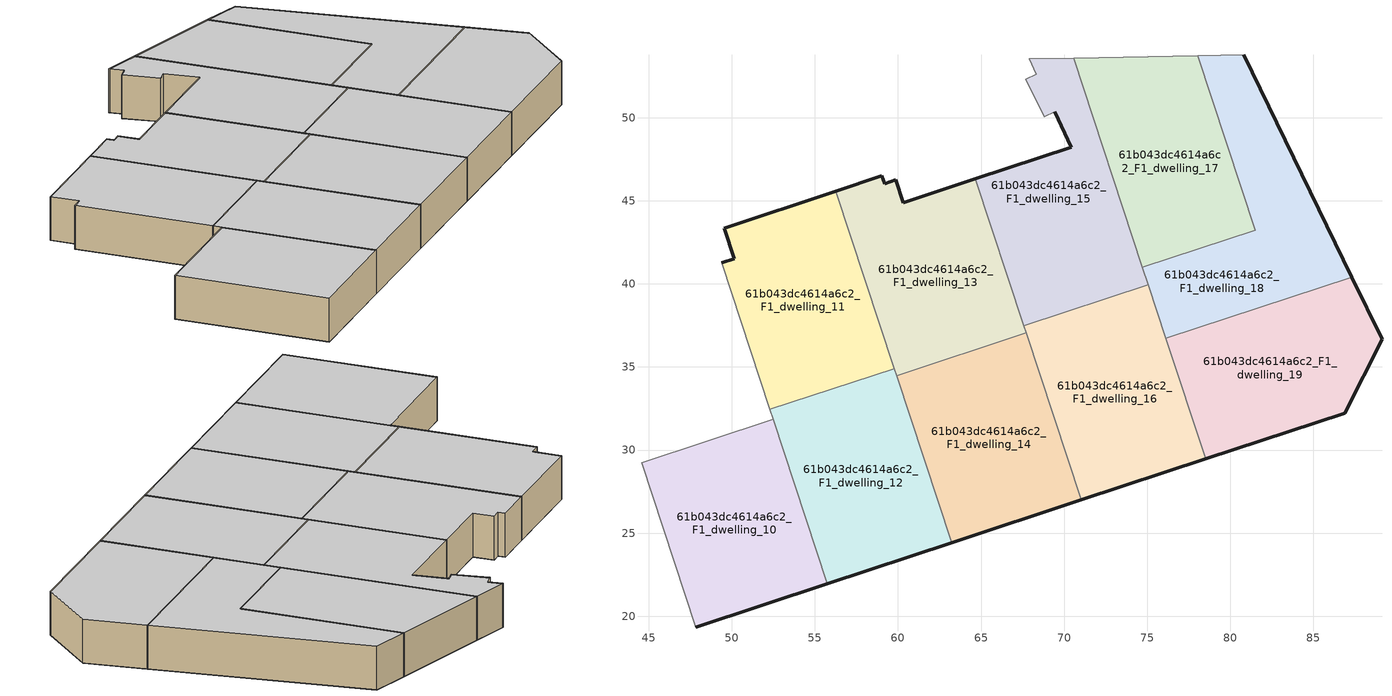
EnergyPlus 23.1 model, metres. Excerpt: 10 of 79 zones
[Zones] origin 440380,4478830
61b043dc4614a6c2_F1_dwelling_10
 floor to 61b043dc4614a6c2_F0_dwelling_10 (EU_floor_Construction): 55.76,21.97 52.5,31.84 44.57,29.23 47.83,19.35 z3
 wall outside (EU_wall_Construction): 55.76,21.97 47.83,19.35 z3:6
 wall to 61b043dc4614a6c2_F1_dwelling_9 (EU_wall_Construction): 44.57,29.23 52.5,31.84 z3:6
 wall to 61b043dc4614a6c2_F1_dwelling_8 (EU_wall_Construction): 47.83,19.35 44.57,29.23 z3:6
 wall to 61b043dc4614a6c2_F1_dwelling_12 (EU_wall_Construction): 52.5,31.84 55.76,21.97 z3:6
 ceiling to 61b043dc4614a6c2_F2_dwelling_10 (EU_floor_Construction): 52.5,31.84 55.76,21.97 47.83,19.35 44.57,29.23 z6
61b043dc4614a6c2_F1_dwelling_11
 floor to 61b043dc4614a6c2_F0_dwelling_11 (EU_floor_Construction): 59.78,34.91 56.26,45.58 49.54,43.34 50.14,41.51 49.4,41.26 52.3,32.44 z3
 wall outside (EU_wall_Construction): 49.4,41.26 50.14,41.51 49.54,43.34 56.26,45.58 z3:6
 wall to 61b043dc4614a6c2_F1_dwelling_12 (EU_wall_Construction): 59.78,34.91 52.3,32.44 z3:6
 wall to 61b043dc4614a6c2_F1_dwelling_13 (EU_wall_Construction): 56.26,45.58 59.78,34.91 z3:6
 wall to 61b043dc4614a6c2_F1_dwelling_9 (EU_wall_Construction): 52.3,32.44 49.4,41.26 z3:6
 ceiling to 61b043dc4614a6c2_F2_dwelling_11 (EU_floor_Construction): 56.26,45.58 59.78,34.91 52.3,32.44 49.4,41.26 50.14,41.51 49.54,43.34 z6
61b043dc4614a6c2_F1_dwelling_12
 floor to 61b043dc4614a6c2_F0_dwelling_12 (EU_floor_Construction): 63.23,24.43 59.78,34.91 52.3,32.44 55.76,21.97 z3
 wall outside (EU_wall_Construction): 63.23,24.43 55.76,21.97 z3:6
 wall to 61b043dc4614a6c2_F1_dwelling_14 (EU_wall_Construction): 59.92,34.48 63.23,24.43 z3:6
 wall to 61b043dc4614a6c2_F1_dwelling_9 (EU_wall_Construction): 52.5,31.85 52.3,32.44 z3:6
 wall to 61b043dc4614a6c2_F1_dwelling_13 (EU_wall_Construction): 59.78,34.91 59.92,34.48 z3:6
 ceiling to 61b043dc4614a6c2_F2_dwelling_12 (EU_floor_Construction): 59.78,34.91 63.23,24.43 55.76,21.97 52.3,32.44 z6
61b043dc4614a6c2_F1_dwelling_13
 floor to 61b043dc4614a6c2_F0_dwelling_13 (EU_floor_Construction): 67.72,37.05 64.66,46.32 60.31,44.89 59.86,46.26 59.22,46.03 59.04,46.5 56.26,45.58 59.92,34.48 z3
 wall outside (EU_wall_Construction): 56.26,45.58 59.04,46.5 59.22,46.03 59.86,46.26 60.31,44.89 64.66,46.32 z3:6
 wall to 61b043dc4614a6c2_F1_dwelling_14 (EU_wall_Construction): 67.72,37.05 59.92,34.48 z3:6
 wall to 61b043dc4614a6c2_F1_dwelling_15 (EU_wall_Construction): 64.66,46.32 67.58,37.47 z3:6
 wall to 61b043dc4614a6c2_F1_dwelling_16 (EU_wall_Construction): 67.58,37.47 67.72,37.05 z3:6
 ceiling to 61b043dc4614a6c2_F2_dwelling_13 (EU_floor_Construction): 64.66,46.32 67.72,37.05 59.92,34.48 56.26,45.58 59.04,46.5 59.22,46.03 59.86,46.26 60.31,44.89 z6
61b043dc4614a6c2_F1_dwelling_14
 floor to 61b043dc4614a6c2_F0_dwelling_14 (EU_floor_Construction): 71.03,27 67.72,37.05 59.92,34.48 63.23,24.43 z3
 wall outside (EU_wall_Construction): 71.03,27 63.23,24.43 z3:6
 wall to 61b043dc4614a6c2_F1_dwelling_16 (EU_wall_Construction): 67.72,37.05 71.03,27 z3:6
 ceiling to 61b043dc4614a6c2_F2_dwelling_14 (EU_floor_Construction): 67.72,37.05 71.03,27 63.23,24.43 59.92,34.48 z6
61b043dc4614a6c2_F1_dwelling_15
 floor to 61b043dc4614a6c2_F0_dwelling_15 (EU_floor_Construction): 75.07,39.93 70.57,53.58 67.9,53.53 68.34,52.61 67.69,52.31 68.81,50.06 69.44,50.37 70.44,48.22 64.66,46.32 67.58,37.47 z3
 wall outside (EU_wall_Construction): 64.66,46.32 70.44,48.22 69.44,50.37 z3:6
 wall adiabatic (EU_wall_Construction): 69.44,50.37 68.81,50.06 67.69,52.31 68.34,52.61 67.9,53.53 70.57,53.58 z3:6
 wall to 61b043dc4614a6c2_F1_dwelling_17 (EU_wall_Construction): 70.57,53.58 74.71,41 z3:6
 wall to 61b043dc4614a6c2_F1_dwelling_16 (EU_wall_Construction): 75.07,39.93 67.58,37.47 z3:6
 wall to 61b043dc4614a6c2_F1_dwelling_18 (EU_wall_Construction): 74.71,41 75.06,39.94 z3:6
 ceiling to 61b043dc4614a6c2_F2_dwelling_15 (EU_floor_Construction): 70.57,53.58 75.07,39.93 67.58,37.47 64.66,46.32 70.44,48.22 69.44,50.37 68.81,50.06 67.69,52.31 68.34,52.61 67.9,53.53 z6
61b043dc4614a6c2_F1_dwelling_16
 floor to 61b043dc4614a6c2_F0_dwelling_16 (EU_floor_Construction): 78.52,29.47 75.07,39.93 67.58,37.47 71.03,27 z3
 wall outside (EU_wall_Construction): 78.52,29.47 71.03,27 z3:6
 wall to 61b043dc4614a6c2_F1_dwelling_19 (EU_wall_Construction): 76.12,36.72 78.51,29.47 z3:6
 wall to 61b043dc4614a6c2_F1_dwelling_18 (EU_wall_Construction): 75.06,39.93 76.12,36.72 z3:6
 ceiling to 61b043dc4614a6c2_F2_dwelling_16 (EU_floor_Construction): 75.07,39.93 78.52,29.47 71.03,27 67.58,37.47 z6
61b043dc4614a6c2_F1_dwelling_17
 floor to 61b043dc4614a6c2_F0_dwelling_17 (EU_floor_Construction): 81.51,43.24 78.05,53.72 70.57,53.58 74.71,41 z3
 wall adiabatic (EU_wall_Construction): 70.57,53.58 78.05,53.72 z3:6
 wall to 61b043dc4614a6c2_F1_dwelling_18 (EU_wall_Construction): 78.05,53.72 81.51,43.24 74.71,41 z3:6
 ceiling to 61b043dc4614a6c2_F2_dwelling_17 (EU_floor_Construction): 78.05,53.72 81.51,43.24 74.71,41 70.57,53.58 z6
61b043dc4614a6c2_F1_dwelling_18
 floor to 61b043dc4614a6c2_F0_dwelling_18 (EU_floor_Construction): 87.31,40.41 80.82,53.78 78.05,53.72 81.51,43.24 74.71,41 76.12,36.72 z3
 wall outside (EU_wall_Construction): 80.82,53.78 87.31,40.41 z3:6
 wall adiabatic (EU_wall_Construction): 78.05,53.72 80.82,53.78 z3:6
 wall to 61b043dc4614a6c2_F1_dwelling_19 (EU_wall_Construction): 87.31,40.41 76.12,36.72 z3:6
 ceiling to 61b043dc4614a6c2_F2_dwelling_18 (EU_floor_Construction): 80.82,53.78 87.31,40.41 76.12,36.72 74.71,41 81.51,43.24 78.05,53.72 z6
61b043dc4614a6c2_F1_dwelling_19
 floor to 61b043dc4614a6c2_F0_dwelling_19 (EU_floor_Construction): 86.88,32.22 89.13,36.67 87.31,40.41 76.12,36.72 78.52,29.47 z3
 wall outside (EU_wall_Construction): 87.31,40.41 89.13,36.67 86.88,32.22 78.52,29.47 z3:6
 ceiling to 61b043dc4614a6c2_F2_dwelling_19 (EU_floor_Construction): 87.31,40.41 89.13,36.67 86.88,32.22 78.52,29.47 76.12,36.72 z6
[Building]
EU S2 Campaign: North Axis=0; Terrain=City; Solar Distribution=FullExterior
[Site:Location]
Madrid: Latitude=40.5; Longitude=-3.5; Time Zone=1; Elevation=609
[SizingPeriod:WeatherFileDays]
AnnualSizingPeriod: Begin Month=1; Begin Day of Month=1; End Month=12; End Day of Month=31; Day of Week for Start Day=Monday; Use Weather File Daylight Saving Period=No; Use Weather File Rain and Snow Indicators=No
[MATERIAL]
EU_InternalMass_Material: Roughness=MediumRough; Thickness=0.1; Conductivity=1; Density=1800; Specific Heat=900; Thermal Absorptance=0.9; Solar Absorptance=0.7; Visible Absorptance=0.7
[MATERIAL:NOMASS] Roughness=MediumRough; Thermal Absorptance=0.9; Solar Absorptance=0.7; Visible Absorptance=0.7
Name | Thermal Resistance
EU_wall_NoMass | 1.60022
EU_floor_NoMass | 0.470652
[CONSTRUCTION]
EU_wall_Construction: EU_wall_NoMass
EU_floor_Construction: EU_floor_NoMass
EU_InternalMass_Construction: EU_InternalMass_Material
[ZONE] Type=1; Multiplier=1; Ceiling Height=autocalculate; Floor Area=autocalculate; Part of Total Floor Area=Yes
Name | Volume
61b043dc4614a6c2_F1_dwelling_10 | 260.51
61b043dc4614a6c2_F1_dwelling_11 | 260.543
61b043dc4614a6c2_F1_dwelling_12 | 260.527
61b043dc4614a6c2_F1_dwelling_13 | 260.524
61b043dc4614a6c2_F1_dwelling_14 | 260.554
61b043dc4614a6c2_F1_dwelling_15; 61b043dc4614a6c2_F1_dwelling_17 | 260.54
61b043dc4614a6c2_F1_dwelling_16 | 260.538
61b043dc4614a6c2_F1_dwelling_18 | 260.532
61b043dc4614a6c2_F1_dwelling_19 | 260.531
[INTERNALMASS] Construction=EU_InternalMass_Construction
Name | Zone or ZoneList | Surface Area
61b043dc4614a6c2_F1_dwelling_10_EU_InternalMass | 61b043dc4614a6c2_F1_dwelling_10 | 86.8369
61b043dc4614a6c2_F1_dwelling_11_EU_InternalMass | 61b043dc4614a6c2_F1_dwelling_11 | 86.8497
61b043dc4614a6c2_F1_dwelling_12_EU_InternalMass | 61b043dc4614a6c2_F1_dwelling_12 | 86.8429
61b043dc4614a6c2_F1_dwelling_13_EU_InternalMass | 61b043dc4614a6c2_F1_dwelling_13 | 86.8416
61b043dc4614a6c2_F1_dwelling_14_EU_InternalMass | 61b043dc4614a6c2_F1_dwelling_14 | 86.8528
61b043dc4614a6c2_F1_dwelling_15_EU_InternalMass | 61b043dc4614a6c2_F1_dwelling_15 | 86.8461
61b043dc4614a6c2_F1_dwelling_16_EU_InternalMass | 61b043dc4614a6c2_F1_dwelling_16 | 86.845
61b043dc4614a6c2_F1_dwelling_17_EU_InternalMass | 61b043dc4614a6c2_F1_dwelling_17 | 86.8454
61b043dc4614a6c2_F1_dwelling_18_EU_InternalMass | 61b043dc4614a6c2_F1_dwelling_18 | 86.8441
61b043dc4614a6c2_F1_dwelling_19_EU_InternalMass | 61b043dc4614a6c2_F1_dwelling_19 | 86.8455
[OTHEREQUIPMENT] Fuel Type=Electricity; Design Level Calculation Method=Watts/Area; Power per Zone Floor Area=1; Fraction Latent=0; Fraction Radiant=0; Fraction Lost=0; Carbon Dioxide Generation Rate=0; EndUse Subcategory=EU_Step8_InternalGains
Name | Zone or ZoneList or Space or SpaceList | Schedule
EU_Step8_InternalGain_61b043dc4614a6c2_F1_dwelling_10_f000 | 61b043dc4614a6c2_F1_dwelling_10 | EU_Step8_GainSchedule_61b043dc4614a6c2_F1_dwelling_10_f000
EU_Step8_InternalGain_61b043dc4614a6c2_F1_dwelling_11_f000 | 61b043dc4614a6c2_F1_dwelling_11 | EU_Step8_GainSchedule_61b043dc4614a6c2_F1_dwelling_11_f000
EU_Step8_InternalGain_61b043dc4614a6c2_F1_dwelling_12_f000 | 61b043dc4614a6c2_F1_dwelling_12 | EU_Step8_GainSchedule_61b043dc4614a6c2_F1_dwelling_12_f000
EU_Step8_InternalGain_61b043dc4614a6c2_F1_dwelling_13_f000 | 61b043dc4614a6c2_F1_dwelling_13 | EU_Step8_GainSchedule_61b043dc4614a6c2_F1_dwelling_13_f000
EU_Step8_InternalGain_61b043dc4614a6c2_F1_dwelling_14_f000 | 61b043dc4614a6c2_F1_dwelling_14 | EU_Step8_GainSchedule_61b043dc4614a6c2_F1_dwelling_14_f000
EU_Step8_InternalGain_61b043dc4614a6c2_F1_dwelling_15_f000 | 61b043dc4614a6c2_F1_dwelling_15 | EU_Step8_GainSchedule_61b043dc4614a6c2_F1_dwelling_15_f000
EU_Step8_InternalGain_61b043dc4614a6c2_F1_dwelling_16_f000 | 61b043dc4614a6c2_F1_dwelling_16 | EU_Step8_GainSchedule_61b043dc4614a6c2_F1_dwelling_16_f000
EU_Step8_InternalGain_61b043dc4614a6c2_F1_dwelling_17_f000 | 61b043dc4614a6c2_F1_dwelling_17 | EU_Step8_GainSchedule_61b043dc4614a6c2_F1_dwelling_17_f000
EU_Step8_InternalGain_61b043dc4614a6c2_F1_dwelling_18_f000 | 61b043dc4614a6c2_F1_dwelling_18 | EU_Step8_GainSchedule_61b043dc4614a6c2_F1_dwelling_18_f000
EU_Step8_InternalGain_61b043dc4614a6c2_F1_dwelling_19_f000 | 61b043dc4614a6c2_F1_dwelling_19 | EU_Step8_GainSchedule_61b043dc4614a6c2_F1_dwelling_19_f000
[ZONEVENTILATION:DESIGNFLOWRATE] Schedule=EU_AlwaysOn; Design Flow Rate Calculation Method=AirChanges/Hour; Air Changes per Hour=0.480704; Ventilation Type=Natural; Fan Pressure Rise=0; Fan Total Efficiency=1; Constant Term Coefficient=1; Temperature Term Coefficient=0; Velocity Term Coefficient=0; Velocity Squared Term Coefficient=0; Minimum Indoor Temperature=-100; Maximum Indoor Temperature=100; Delta Temperature=-100; Minimum Outdoor Temperature=-100; Maximum Outdoor Temperature=100; Maximum Wind Speed=40
Name | Zone or ZoneList or Space or SpaceList
EU_ConstantAir_61b043dc4614a6c2_F1_dwelling_10 | 61b043dc4614a6c2_F1_dwelling_10
EU_ConstantAir_61b043dc4614a6c2_F1_dwelling_11 | 61b043dc4614a6c2_F1_dwelling_11
EU_ConstantAir_61b043dc4614a6c2_F1_dwelling_12 | 61b043dc4614a6c2_F1_dwelling_12
EU_ConstantAir_61b043dc4614a6c2_F1_dwelling_13 | 61b043dc4614a6c2_F1_dwelling_13
EU_ConstantAir_61b043dc4614a6c2_F1_dwelling_14 | 61b043dc4614a6c2_F1_dwelling_14
EU_ConstantAir_61b043dc4614a6c2_F1_dwelling_15 | 61b043dc4614a6c2_F1_dwelling_15
EU_ConstantAir_61b043dc4614a6c2_F1_dwelling_16 | 61b043dc4614a6c2_F1_dwelling_16
EU_ConstantAir_61b043dc4614a6c2_F1_dwelling_17 | 61b043dc4614a6c2_F1_dwelling_17
EU_ConstantAir_61b043dc4614a6c2_F1_dwelling_18 | 61b043dc4614a6c2_F1_dwelling_18
EU_ConstantAir_61b043dc4614a6c2_F1_dwelling_19 | 61b043dc4614a6c2_F1_dwelling_19
[HVACTEMPLATE:ZONE:IDEALLOADSAIRSYSTEM] System Availability Schedule=EU_AlwaysOn; Maximum Heating Supply Air Temperature=50; Minimum Cooling Supply Air Temperature=13; Maximum Heating Supply Air Humidity Ratio=0.0156; Minimum Cooling Supply Air Humidity Ratio=0.0077; Heating Limit=NoLimit; Cooling Limit=NoLimit; Heating Availability Schedule=EU_AlwaysOn; Cooling Availability Schedule=EU_CoolingOff; Dehumidification Control Type=ConstantSensibleHeatRatio; Cooling Sensible Heat Ratio=0.7; Dehumidification Setpoint=60; Humidification Control Type=None; Humidification Setpoint=30; Outdoor Air Method=None; Outdoor Air Flow Rate per Person=0.00944; Outdoor Air Flow Rate per Zone Floor Area=0; Outdoor Air Flow Rate per Zone=0; Demand Controlled Ventilation Type=None; Outdoor Air Economizer Type=NoEconomizer; Heat Recovery Type=None; Sensible Heat Recovery Effectiveness=0.7; Latent Heat Recovery Effectiveness=0.65
Name | Template Thermostat
61b043dc4614a6c2_F1_dwelling_10 | EU_HeatOnly_61b043dc4614a6c2_F1_dwelling_10
61b043dc4614a6c2_F1_dwelling_11 | EU_HeatOnly_61b043dc4614a6c2_F1_dwelling_11
61b043dc4614a6c2_F1_dwelling_12 | EU_HeatOnly_61b043dc4614a6c2_F1_dwelling_12
61b043dc4614a6c2_F1_dwelling_13 | EU_HeatOnly_61b043dc4614a6c2_F1_dwelling_13
61b043dc4614a6c2_F1_dwelling_14 | EU_HeatOnly_61b043dc4614a6c2_F1_dwelling_14
61b043dc4614a6c2_F1_dwelling_15 | EU_HeatOnly_61b043dc4614a6c2_F1_dwelling_15
61b043dc4614a6c2_F1_dwelling_16 | EU_HeatOnly_61b043dc4614a6c2_F1_dwelling_16
61b043dc4614a6c2_F1_dwelling_17 | EU_HeatOnly_61b043dc4614a6c2_F1_dwelling_17
61b043dc4614a6c2_F1_dwelling_18 | EU_HeatOnly_61b043dc4614a6c2_F1_dwelling_18
61b043dc4614a6c2_F1_dwelling_19 | EU_HeatOnly_61b043dc4614a6c2_F1_dwelling_19
[SIZING:ZONE] Zone Cooling Design Supply Air Temperature Input Method=SupplyAirTemperature; Zone Cooling Design Supply Air Temperature=13; Zone Heating Design Supply Air Temperature Input Method=SupplyAirTemperature; Zone Heating Design Supply Air Temperature=50; Zone Cooling Design Supply Air Humidity Ratio=0.008; Zone Heating Design Supply Air Humidity Ratio=0.008; Cooling Design Air Flow Method=DesignDay; Cooling Design Air Flow Rate=0; Cooling Minimum Air Flow per Zone Floor Area=0.000762; Cooling Minimum Air Flow=0; Cooling Minimum Air Flow Fraction=0.2; Heating Design Air Flow Method=DesignDay; Heating Design Air Flow Rate=0; Heating Maximum Air Flow per Zone Floor Area=0.002032; Heating Maximum Air Flow=0.141576; Heating Maximum Air Flow Fraction=0.3; Account for Dedicated Outdoor Air System=No; Dedicated Outdoor Air System Control Strategy=NeutralSupplyAir; Dedicated Outdoor Air Low Setpoint Temperature for Design=autosize; Dedicated Outdoor Air High Setpoint Temperature for Design=autosize; Zone Load Sizing Method=Sensible Load Only No Latent Load; Zone Latent Cooling Design Supply Air Humidity Ratio Input Method=HumidityRatioDifference; Zone Cooling Design Supply Air Humidity Ratio Difference=0.005; Zone Latent Heating Design Supply Air Humidity Ratio Input Method=HumidityRatioDifference; Zone Humidification Design Supply Air Humidity Ratio Difference=0.005
61b043dc4614a6c2_F1_dwelling_10; 61b043dc4614a6c2_F1_dwelling_11; 61b043dc4614a6c2_F1_dwelling_12; 61b043dc4614a6c2_F1_dwelling_13; 61b043dc4614a6c2_F1_dwelling_14; 61b043dc4614a6c2_F1_dwelling_15; 61b043dc4614a6c2_F1_dwelling_16; 61b043dc4614a6c2_F1_dwelling_17; 61b043dc4614a6c2_F1_dwelling_18; 61b043dc4614a6c2_F1_dwelling_19
[SCHEDULE:CONSTANT]
Name | Hourly Value
EU_AlwaysOn | 1
EU_CoolingOff | 0
[SCHEDULE:FILE] Column Number=1; Rows to Skip at Top=0; Number of Hours of Data=8760; Column Separator=Comma; Interpolate to Timestep=No; Minutes per Item=60; Adjust Schedule for Daylight Savings=Yes
Name | File
EU_Step8_GainSchedule_61b043dc4614a6c2_F1_dwelling_10_f000 | ../../schedules/61b043dc4614a6c2/61b043dc4614a6c2_F1_dwelling_10_f000_gain.csv
EU_Step8_GainSchedule_61b043dc4614a6c2_F1_dwelling_11_f000 | ../../schedules/61b043dc4614a6c2/61b043dc4614a6c2_F1_dwelling_11_f000_gain.csv
EU_Step8_GainSchedule_61b043dc4614a6c2_F1_dwelling_12_f000 | ../../schedules/61b043dc4614a6c2/61b043dc4614a6c2_F1_dwelling_12_f000_gain.csv
EU_Step8_GainSchedule_61b043dc4614a6c2_F1_dwelling_13_f000 | ../../schedules/61b043dc4614a6c2/61b043dc4614a6c2_F1_dwelling_13_f000_gain.csv
EU_Step8_GainSchedule_61b043dc4614a6c2_F1_dwelling_14_f000 | ../../schedules/61b043dc4614a6c2/61b043dc4614a6c2_F1_dwelling_14_f000_gain.csv
EU_Step8_GainSchedule_61b043dc4614a6c2_F1_dwelling_15_f000 | ../../schedules/61b043dc4614a6c2/61b043dc4614a6c2_F1_dwelling_15_f000_gain.csv
EU_Step8_GainSchedule_61b043dc4614a6c2_F1_dwelling_16_f000 | ../../schedules/61b043dc4614a6c2/61b043dc4614a6c2_F1_dwelling_16_f000_gain.csv
EU_Step8_GainSchedule_61b043dc4614a6c2_F1_dwelling_17_f000 | ../../schedules/61b043dc4614a6c2/61b043dc4614a6c2_F1_dwelling_17_f000_gain.csv
EU_Step8_GainSchedule_61b043dc4614a6c2_F1_dwelling_18_f000 | ../../schedules/61b043dc4614a6c2/61b043dc4614a6c2_F1_dwelling_18_f000_gain.csv
EU_Step8_GainSchedule_61b043dc4614a6c2_F1_dwelling_19_f000 | ../../schedules/61b043dc4614a6c2/61b043dc4614a6c2_F1_dwelling_19_f000_gain.csv
